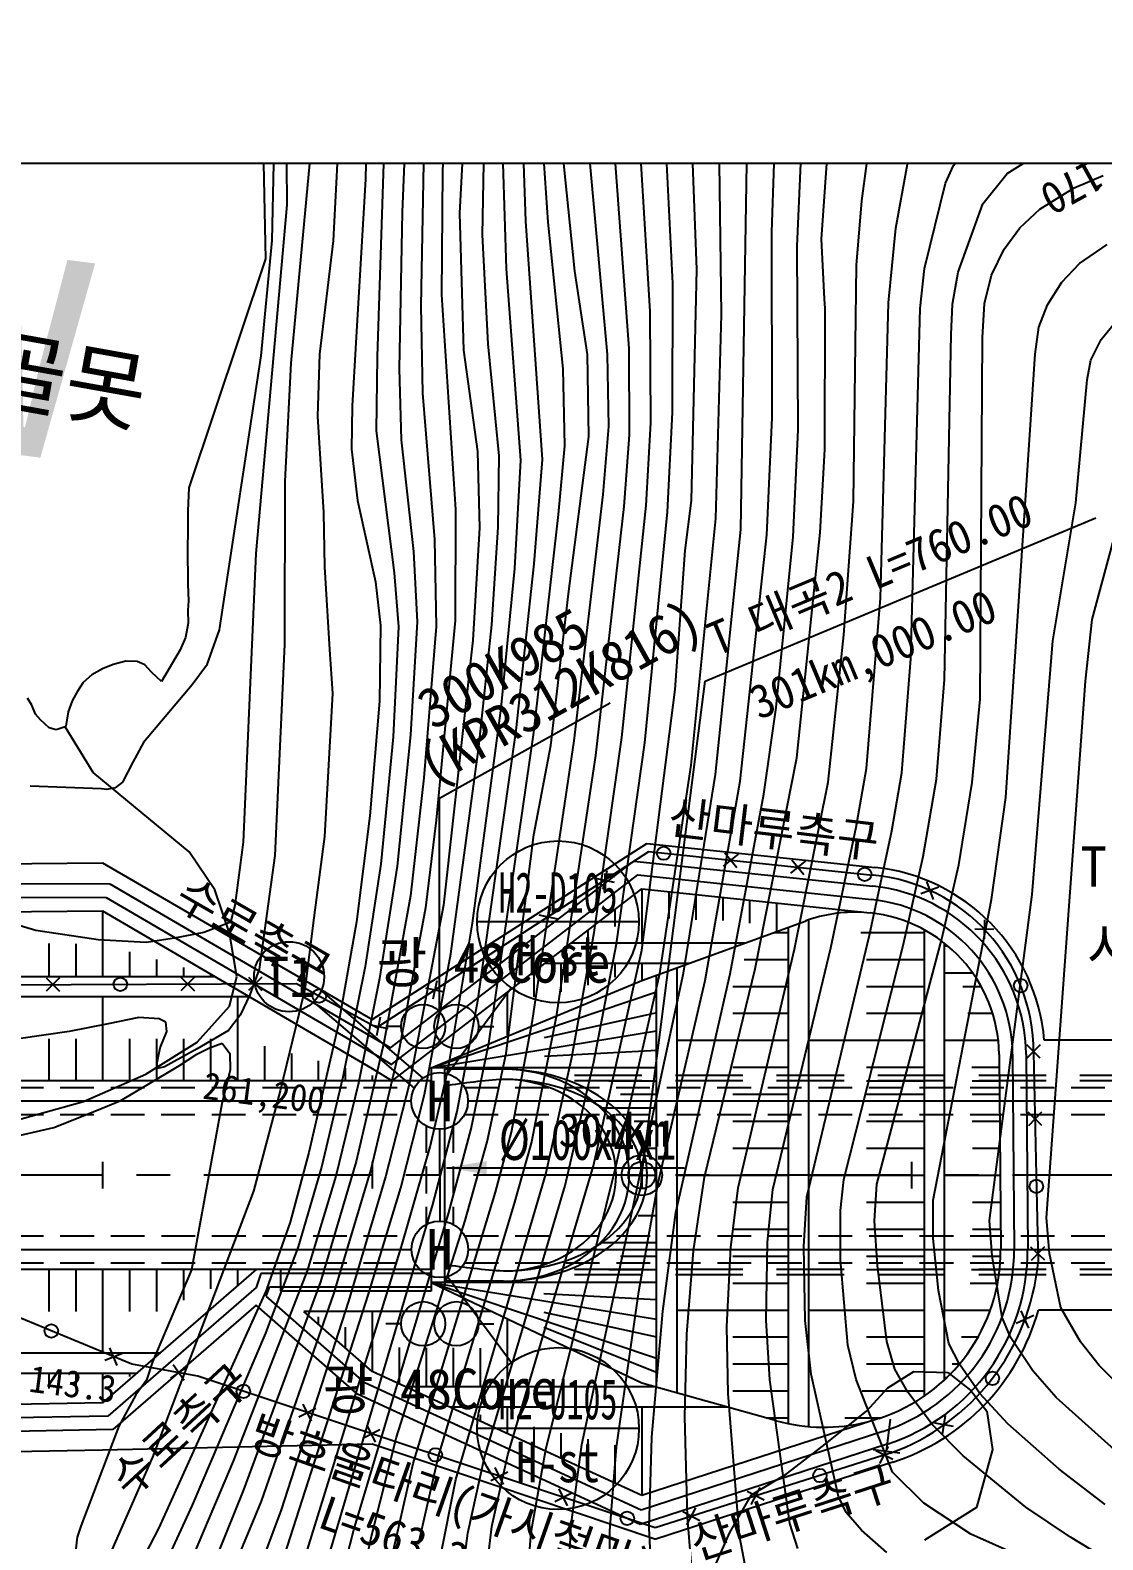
# Model space of a CAD drawing. Header units: millimetres. Extents: x 1510 to 2306, y 1103 to 1807.
# Drawn here: x 1952.5 to 2032.1, y 1449.9 to 1561.8 of the extents above; entities that cross this region are included whole.
import ezdxf
from ezdxf.enums import TextEntityAlignment as Align
from ezdxf.xclip import XClip

# ---------------------------------------------------------------- set-up
doc = ezdxf.new("R2010")
doc.units = ezdxf.units.MM
doc.header["$LTSCALE"] = 10
doc.header["$MEASUREMENT"] = 0
doc.header["$XCLIPFRAME"] = 2
for name, pattern in [('CENTER', [2, 1.25, -0.25, 0.25, -0.25]), ('DASHED', [0.75, 0.5, -0.25]), ('HIDDEN', [0.375, 0.25, -0.125])]:
    doc.linetypes.add(name, pattern=pattern)
for name, color, linetype in [('TN-MANH', 4, 'Continuous'), ('TN-TEXT', 3, 'Continuous'), ('TT-WIRE-EQPM', 6, 'Continuous'), ('TZ-BASE', 253, 'Continuous'), ('TZ-CABL', 4, 'Continuous'), ('TZ-SYMB', 1, 'Continuous')]:
    doc.layers.add(name, color=color, linetype=linetype)
doc.layers.add('TX-PAPR', color=2, linetype='Continuous', plot=False)
doc.styles.add('HANA', font='GulimChe.ttf')
doc.styles.get("Standard").update_dxf_attribs({"font": 'GulimChe.ttf'})
doc.linetypes.add('ZIGZAG', pattern='A,0.0001,-0.2,[131,ltypeshp.shx,S=0.2,R=0,X=-0.2,Y=0],-0.4,[131,ltypeshp.shx,S=0.2,R=180,X=0.2,Y=0],-0.2', length=0.8001)
doc.dimstyles.get("Standard").update_dxf_attribs({"dimtxt": 0.18, "dimasz": 0.18, "dimexe": 0.18, "dimexo": 0.0625, "dimgap": 0.09, "dimtad": 0, "dimtih": 1, "dimtoh": 1, "dimdec": 4, "dimzin": 0, "dimdsep": 46, "dimtxsty": 'Standard', "dimcen": 0.09, "dimadec": 0, "dimazin": 0, "dimtfac": 1, "dimtdec": 4, "dimtofl": 0, "dimtmove": 0, "dimatfit": 3, "dimfxl": 0, "dimtolj": 1, "dimtzin": 0, "dimarcsym": 0})

# ---------------------------------------------------------------- blocks, each defined once
blk = doc.blocks.new('JD-DHDH6EF4KJ')
at = {"layer": 'TZ-BASE'}
for p, q in [((380.09, 103.01, 145), (379.49, 73.85, 145)), ((383.38, 100.39, 147), (382.23, 71.4, 147)), ((386.28, 95.43, 149), (385.21, 74.43, 149)), ((381.47, 93.65, 146), (380.36, 60.71, 146)), ((387.67, 93.87, 150), (386.48, 71.32, 150)), ((371.74, 84.04, 140.23), (372.07, 67.94, 140.23)), ((388.19, 69.72, 151), (388.42, 83.5, 151)), ((376.04, 82.4, 143), (373.95, 60.2, 143)), ((377.76, 81.83, 144), (377.09, 69.28, 144)), ((372.83, 80.71, 141), (372.54, 69.31, 141)), ((391.4, 70.74, 153), (391.03, 81.02, 153)), ((393.04, 70.65, 154), (392.39, 80.68, 154)), ((404.07, 67.16, 160), (403.56, 80.6, 160)), ((402.29, 66.1, 159), (401.64, 79.66, 159)), ((373.6, 79.38, 142), (373.67, 71.94, 142)), ((395.04, 67.03, 155), (393.81, 78.9, 155)), ((397.46, 60.85, 156), (395.83, 78.57, 156)), ((399.06, 61.28, 157), (397.74, 79.1, 157)), ((400.61, 64.04, 158), (399.7, 79.19, 158)), ((405.91, 63.82, 161), (405.72, 79.29, 161)), ((407.35, 47.86, 162), (407.84, 78.77, 162)), ((409.64, 69.92, 163), (409.95, 78.78, 163)), ((389.97, 67.19, 152), (389.68, 76.17, 152)), ((416.32, 72.24, 166), (416.87, 76.19, 166)), ((419.7, 74.95, 167), (420.12, 76.32, 167)), ((423.13, 74.86, 168), (424.63, 76.8, 168)), ((383.83, 75.8, 148), (383.6, 64.45, 148)), ((411.52, 68.89, 164), (411.83, 75.89, 164)), ((413.33, 69.41, 165), (413.77, 75.6, 165)), ((427.11, 74.26, 169), (428.76, 75.29, 169)), ((385.21, 74.43, 149), (385.14, 65.26, 149)), ((418.85, 70.21, 167), (419.7, 74.95, 167)), ((422.52, 73.54, 168), (423.13, 74.86, 168)), ((425.31, 72.02, 169), (427.11, 74.26, 169)), ((432.08, 73.21, 170), (434.22, 74.13, 170)), ((379.49, 73.85, 145), (378.84, 62.55, 145)), ((420.98, 67.22, 168), (422.52, 73.54, 168)), ((429.52, 71.62, 170), (432.08, 73.21, 170)), ((373.67, 71.94, 142), (371.37, 46.1, 142)), ((415.93, 67.46, 166), (416.32, 72.24, 166)), ((423.48, 66.96, 169), (425.31, 72.02, 169)), ((382.23, 71.4, 147), (381.99, 59.79, 147)), ((386.48, 71.32, 150), (386.76, 61.16, 150)), ((392.62, 53.05, 153), (391.4, 70.74, 153)), ((394.17, 59.79, 154), (393.04, 70.65, 154)), ((428.05, 70.25, 170), (429.52, 71.62, 170)), ((388.59, 61.63, 151), (388.19, 69.72, 151)), ((409.67, 56.16, 163), (409.64, 69.92, 163)), ((413.54, 64.98, 165), (413.33, 69.41, 165)), ((418.3, 64.68, 167), (418.85, 70.21, 167)), ((426.87, 68.66, 170), (428.05, 70.25, 170)), ((372.54, 69.31, 141), (371.74, 60.74, 141)), ((377.09, 69.28, 144), (376.09, 60.87, 144)), ((411.6, 55.26, 164), (411.52, 68.89, 164)), ((425.93, 66.72, 170), (426.87, 68.66, 170)), ((432.48, 67.6, 171), (434.53, 69, 171)), ((372.07, 67.94, 140.23), (366.4, 50.96, 140.23)), ((391.02, 53.01, 152), (389.97, 67.19, 152)), ((403.69, 50.02, 160), (404.07, 67.16, 160)), ((415.7, 49.94, 166), (415.93, 67.46, 166)), ((420.66, 64.26, 168), (420.98, 67.22, 168)), ((431.17, 66.22, 171), (432.48, 67.6, 171)), ((395.98, 60.84, 155), (395.04, 67.03, 155)), ((402.27, 56.55, 159), (402.29, 66.1, 159)), ((423.05, 64.59, 169), (423.48, 66.96, 169)), ((425.41, 64.62, 170), (425.93, 66.72, 170)), ((430.09, 64.54, 171), (431.17, 66.22, 171)), ((385.14, 65.26, 149), (386.18, 49.36, 149)), ((413.6, 64.26, 165), (413.54, 64.98, 165)), ((383.6, 64.45, 148), (383.72, 57.98, 148)), ((400.68, 55.78, 158), (400.61, 64.04, 158)), ((405.48, 48.68, 161), (405.91, 63.82, 161)), ((413.58, 53.81, 165), (413.6, 64.26, 165)), ((417.7, 42.79, 167), (418.3, 64.68, 167)), ((419.96, 38.29, 168), (420.66, 64.26, 168)), ((422.96, 62.34, 169), (423.05, 64.59, 169)), ((425.27, 62.12, 170), (425.41, 64.62, 170)), ((429.46, 62.88, 171), (430.09, 64.54, 171)), ((429.18, 60.86, 171), (429.46, 62.88, 171)), ((434.07, 61.95, 172), (435.54, 63.73, 172)), ((378.84, 62.55, 145), (378.51, 57.04, 145)), ((389.42, 53.33, 151), (388.59, 61.63, 151)), ((422.45, 36.75, 169), (422.96, 62.34, 169)), ((425.1, 35.3, 170), (425.27, 62.12, 170)), ((433.32, 60.43, 172), (434.07, 61.95, 172)), ((371.74, 60.74, 141), (368.64, 40.44, 141)), ((376.09, 60.87, 144), (375.93, 56.28, 144)), ((380.36, 60.71, 146), (380.29, 55.19, 146)), ((386.76, 61.16, 150), (387.82, 53.65, 150)), ((396.06, 54.76, 155), (395.98, 60.84, 155)), ((397.54, 55.51, 156), (397.46, 60.85, 156)), ((399.09, 54.88, 157), (399.06, 61.28, 157)), ((427, 28, 171), (429.18, 60.86, 171)), ((373.95, 60.2, 143), (373.51, 51.46, 143)), ((381.99, 59.79, 147), (382.14, 54.53, 147)), ((394.3, 54.08, 154), (394.17, 59.79, 154)), ((433.05, 58.97, 172), (433.32, 60.43, 172)), ((432.21, 49.84, 172), (433.05, 58.97, 172)), ((383.72, 57.98, 148), (384.62, 47.14, 148)), ((375.93, 56.28, 144), (376.38, 49.13, 144)), ((378.51, 57.04, 145), (378.47, 53.84, 145)), ((401.91, 49.18, 159), (402.27, 56.55, 159)), ((409.27, 47.47, 163), (409.67, 56.16, 163)), ((380.29, 55.19, 146), (381.62, 44.65, 146)), ((397.14, 50.47, 156), (397.54, 55.51, 156)), ((398.68, 49.57, 157), (399.09, 54.88, 157)), ((400.33, 49.66, 158), (400.68, 55.78, 158)), ((411.22, 47.34, 164), (411.6, 55.26, 164)), ((378.47, 53.84, 145), (378.9, 50.01, 145)), ((382.14, 54.53, 147), (383.05, 46.23, 147)), ((393.82, 48.98, 154), (394.3, 54.08, 154)), ((394.56, 43.1, 155), (396.06, 54.76, 155)), ((413.22, 47.64, 165), (413.58, 53.81, 165)), ((387.82, 53.65, 150), (387.96, 47.99, 150)), ((389.33, 48.04, 151), (389.42, 53.33, 151)), ((390.58, 44.97, 152), (391.02, 53.01, 152)), ((392.02, 45.32, 153), (392.62, 53.05, 153)), ((366.4, 50.96, 140.23), (366.33, 49.26, 140.23)), ((373.51, 51.46, 143), (373.49, 39.34, 143)), ((394.99, 32.2, 156), (397.14, 50.47, 156)), ((366.33, 49.26, 140.23), (366.31, 47.73, 140.23)), ((378.9, 50.01, 145), (380.24, 44, 145)), ((386.18, 49.36, 149), (386.15, 41.12, 149)), ((396.59, 31.11, 157), (398.68, 49.57, 157)), ((398.52, 32.46, 158), (400.33, 49.66, 158)), ((403.22, 46.32, 160), (403.69, 50.02, 160)), ((414.98, 40.06, 166), (415.7, 49.94, 166)), ((430.5, 39.61, 172), (432.21, 49.84, 172)), ((433.4, 41.21, 173), (435.71, 49.72, 173)), ((376.38, 49.13, 144), (376.46, 45.1, 144)), ((391.98, 32.83, 154), (393.82, 48.98, 154)), ((400.22, 32.05, 159), (401.91, 49.18, 159)), ((403.66, 30.39, 161), (405.48, 48.68, 161)), ((404.71, 36.62), (433.69, 48.73)), ((366.31, 47.73, 140.23), (366.3, 46.52, 140.23)), ((384.62, 47.14, 148), (384.74, 40.67, 148)), ((387.96, 47.99, 150), (387.47, 39.67, 150)), ((388.87, 40.8, 151), (389.33, 48.04, 151)), ((405.47, 29.7, 162), (407.35, 47.86, 162)), ((407.3, 29.2, 163), (409.27, 47.47, 163)), ((409.97, 34.68, 164), (411.22, 47.34, 164)), ((411.51, 30.94, 165), (413.22, 47.64, 165)), ((366.3, 46.52, 140.23), (366.33, 43.83, 140.23)), ((371.37, 46.1, 142), (370.42, 24.7, 142)), ((383.05, 46.23, 147), (383.34, 41.02, 147)), ((402.47, 36.01, 160), (403.22, 46.32, 160)), ((376.46, 45.1, 144), (376.84, 38.98, 144)), ((389.56, 34.63, 152), (390.58, 44.97, 152)), ((390.68, 32.98, 153), (392.02, 45.32, 153)), ((366.33, 43.83, 140.23), (366.38, 42.59, 140.23)), ((380.24, 44, 145), (380.61, 40.75, 145)), ((381.62, 44.65, 146), (381.96, 40.66, 146)), ((366.38, 42.59, 140.23), (366.32, 41.89, 140.23)), ((393.25, 31.85, 155), (394.56, 43.1, 155)), ((416.68, 30.16, 167), (417.7, 42.79, 167)), ((366.32, 41.89, 140.23), (366.34, 40.92, 140.23)), ((366.34, 40.92, 140.23), (366.14, 39.87, 140.23)), ((368.64, 40.44, 141), (367.71, 37.8, 141)), ((380.61, 40.75, 145), (380.53, 35.14, 145)), ((381.96, 40.66, 146), (381.56, 32.51, 146)), ((383.34, 41.02, 147), (382.85, 32.65, 147)), ((384.74, 40.67, 148), (383.82, 29.46, 148)), ((386.15, 41.12, 149), (384.74, 26.31, 149)), ((387.9, 31.75, 151), (388.87, 40.8, 151)), ((432.91, 36.62, 173), (433.4, 41.21, 173)), ((366.14, 39.87, 140.23), (365.75, 38.96, 140.23)), ((373.49, 39.34, 143), (372.77, 23.71, 143)), ((387.47, 39.67, 150), (385.29, 20.01, 150)), ((413.83, 29.13, 166), (414.98, 40.06, 166)), ((428.97, 20.82, 172), (430.5, 39.61, 172)), ((361.72, 38.11, 140.23), (360.77, 37.87, 140.23)), ((362.55, 38.09, 140.23), (361.72, 38.11, 140.23)), ((363.13, 37.83, 140.23), (362.55, 38.09, 140.23)), ((365.75, 38.96, 140.23), (364.36, 36.61, 140.23)), ((376.84, 38.98, 144), (377.04, 35.72, 144)), ((419.28, 29.84, 168), (419.96, 38.29, 168)), ((359.19, 37.09, 140.23), (358.56, 36.54, 140.23)), ((359.98, 37.55, 140.23), (359.19, 37.09, 140.23)), ((360.77, 37.87, 140.23), (359.98, 37.55, 140.23)), ((363.63, 37.3, 140.23), (363.13, 37.83, 140.23)), ((364.36, 36.61, 140.23), (363.63, 37.3, 140.23)), ((367.71, 37.8, 141), (366.63, 36.36, 141)), ((358.11, 35.84, 140.23), (357.73, 35.18, 140.23)), ((358.56, 36.54, 140.23), (358.11, 35.84, 140.23)), ((366.63, 36.36, 141), (363.03, 32.09, 141)), ((400, 0), (404.71, 36.62)), ((401.23, 26.34, 160), (402.47, 36.01, 160)), ((421.86, 29.36, 169), (422.45, 36.75, 169)), ((430.03, -3.16, 173), (432.91, 36.62, 173)), ((354.75, 34.84, 140.23), (354.42, 35.36, 140.23)), ((355.03, 34.18, 140.23), (354.75, 34.84, 140.23)), ((357.73, 35.18, 140.23), (357.43, 34.35, 140.23)), ((377.04, 35.72, 144), (376.45, 25.12, 144)), ((380.53, 35.14, 145), (379.83, 26.64, 145)), ((424.5, 29.12, 170), (425.1, 35.3, 170)), ((355.38, 33.77, 140.23), (355.03, 34.18, 140.23)), ((356.03, 33.17, 140.23), (355.38, 33.77, 140.23)), ((357.43, 34.35, 140.23), (357.26, 33.3, 140.23)), ((387.45, 18.68, 152), (389.56, 34.63, 152)), ((409.04, 28.24, 164), (409.97, 34.68, 164)), ((356.56, 33.02, 140.23), (356.03, 33.17, 140.23)), ((357.23, 33.23, 140.23), (356.56, 33.02, 140.23)), ((357.26, 33.3, 140.23), (357.23, 33.23, 140.23)), ((359.29, 29.86, 140.3), (357.23, 33.23, 140.3)), ((381.56, 32.51, 146), (380.63, 23.06, 146)), ((382.85, 32.65, 147), (381.86, 22.9, 147)), ((387.83, 12.92, 153), (390.68, 32.98, 153)), ((388.64, 9.76, 154), (391.98, 32.83, 154)), ((363.03, 32.09, 141), (362.25, 30.61, 141)), ((385.84, 16.41, 151), (387.9, 31.75, 151)), ((391.9, 11.46, 156), (394.99, 32.2, 156)), ((392, 25.23, 155), (393.25, 31.85, 155)), ((396.46, 17.99, 158), (398.52, 32.46, 158)), ((398.13, 17.15, 159), (400.22, 32.05, 159)), ((362.25, 30.61, 141), (361.46, 29.13, 141)), ((393.67, 11.76, 157), (396.59, 31.11, 157)), ((401.34, 14.95, 161), (403.66, 30.39, 161)), ((408.4, 15.29, 165), (411.51, 30.94, 165)), ((366.42, 23.98, 140.3), (359.29, 29.86, 140.3)), ((361.46, 29.13, 141), (360.92, 28.71, 141)), ((383.82, 29.46, 148), (382.83, 20.7, 148)), ((403.08, 14.97, 162), (405.47, 29.7, 162)), ((404.7, 14.43, 163), (407.3, 29.2, 163)), ((411.32, 16.76, 166), (413.83, 29.13, 166)), ((415.89, 25.81, 167), (416.68, 30.16, 167)), ((418.54, 25.54, 168), (419.28, 29.84, 168)), ((420.87, 23.62, 169), (421.86, 29.36, 169)), ((423.53, 23.02, 170), (424.5, 29.12, 170)), ((359.92, 28.64, 141), (354.62, 28.83, 141)), ((360.31, 28.59, 141), (359.92, 28.64, 141)), ((360.92, 28.71, 141), (360.31, 28.59, 141)), ((406.55, 14.92, 164), (409.04, 28.24, 164)), ((425.94, 20.45, 171), (427, 28, 171)), ((379.83, 26.64, 145), (378.84, 18.78, 145)), ((384.74, 26.31, 149), (383.96, 19.82, 149)), ((399.99, 16.67, 160), (401.23, 26.34, 160)), ((414.01, 16.86, 167), (415.89, 25.81, 167)), ((370.42, 24.7, 142), (369.81, 19.99, 142)), ((376.45, 25.12, 144), (375.67, 19.07, 144)), ((389.93, 9.01, 155), (392, 25.23, 155)), ((416.9, 17.79, 168), (418.54, 25.54, 168)), ((368.33, 21.16, 140.3), (366.42, 23.98, 140.3)), ((372.77, 23.71, 143), (371.6, 15.28, 143)), ((380, 11.55), (400.36, 24.6)), ((380, 11.55), (400.36, 24.6)), ((400.36, 24.6), (417.3, 22.82)), ((400.36, 24.6), (417.3, 22.82)), ((407.14, 23.8), (406.04, 22.91)), ((406.15, 23.9), (407.04, 22.8)), ((419.4, 17.02, 169), (420.87, 23.62, 169)), ((340, 22.95), (360, 23.16)), ((340, 22.95), (360, 23.16)), ((360, 23.16), (380, 11.55)), ((360, 23.16), (380, 11.55)), ((380.63, 23.06, 146), (379.47, 15.48, 146)), ((381.86, 22.9, 147), (380.54, 14.57, 147)), ((381.36, 9.43), (399.41, 23.29)), ((397.4, 22.56), (397.1, 21.18)), ((399.41, 23.29), (417.15, 21.43)), ((412.12, 23.28), (411.02, 22.38)), ((411.12, 23.38), (412.01, 22.28)), ((422.26, 17.53, 170), (423.53, 23.02, 170)), ((345.64, 21.65), (360.53, 21.6)), ((360.53, 21.6), (381.03, 9.63)), ((381.42, 8.21), (399.71, 22.26)), ((396.56, 22.02), (397.94, 21.72)), ((399.71, 22.26), (417.05, 20.44)), ((422.03, 21.36), (420.7, 20.86)), ((421.12, 21.77), (421.61, 20.45)), ((345.63, 20.65), (360.27, 20.59)), ((360.27, 20.59), (380.52, 8.78)), ((369.42, 17.95, 140.3), (368.33, 21.16, 140.3)), ((382.83, 20.7, 148), (380.86, 9.81, 148)), ((381.48, 7), (400, 21.22)), ((400, 21.22), (400, 17.2)), ((400, 21.22), (416.94, 19.44)), ((402, 21.01), (402, 19.03)), ((404, 20.8), (404, 18.94)), ((406, 20.59), (406, 18.89)), ((408, 20.38), (408, 18.69)), ((410, 20.17), (410, 18.07)), ((421.62, -1.85, 171), (425.94, 20.45, 171)), ((425.8, -3.36, 172), (428.97, 20.82, 172)), ((355.05, 18.13, 142), (350.44, 19.49, 142)), ((351.84, 19.51), (360, 19.59)), ((360, 19.59), (360, 14.71)), ((360, 19.59), (380, 7.92)), ((369.81, 19.99, 142), (369.48, 18.75, 142)), ((375.67, 19.07, 144), (374.99, 13.78, 144)), ((383.96, 19.82, 149), (381.95, 9.07, 149)), ((385.29, 20.01, 150), (382.76, 6.82, 150)), ((392.36, 19.31), (393.74, 19.01)), ((393.2, 19.85), (392.9, 18.47)), ((398, 19.68), (398, 18.44)), ((359.66, 17.45, 142), (355.05, 18.13, 142)), ((367.5, 17.98, 142), (365.32, 17.58, 142)), ((368.67, 18.43, 142), (367.5, 17.98, 142)), ((369.48, 18.75, 142), (368.67, 18.43, 142)), ((369.95, 14.72, 140.3), (369.42, 17.95, 140.3)), ((378.84, 18.78, 145), (377.46, 11.1, 145)), ((385.63, 7.85, 152), (387.45, 18.68, 152)), ((394.81, 8.73, 158), (396.46, 17.99, 158)), ((396, 18.15), (396, 17.67)), ((400, 14.43), (412.18, 18.86)), ((409.82, 18), (410.88, 18)), ((410.88, -18.42), (410.88, 18.39)), ((412.39, -18.64), (412.39, 18.93)), ((416.25, 18), (420.96, 18)), ((420.96, -16.38), (420.96, 18.18)), ((426.12, 18.21), (424.71, 18.24)), ((425.43, 18.93), (425.4, 17.52)), ((356, 17.17), (356, 14.71)), ((358, 17.16), (358, 14.71)), ((363.22, 17.25, 142), (359.66, 17.45, 142)), ((365.32, 17.58, 142), (363.22, 17.25, 142)), ((407.62, 17.2), (394.77, 17.2)), ((396.44, 8.4, 159), (398.13, 17.15, 159)), ((409.71, -1.07, 167), (414.01, 16.86, 167)), ((412.23, -1.61, 168), (416.9, 17.79, 168)), ((414.98, -0.31, 169), (419.4, 17.02, 169)), ((417.43, -0.66, 170), (422.26, 17.53, 170)), ((422.46, -15.17), (422.46, 17.19)), ((422.46, 17), (422.69, 17)), ((362, 16.57), (362, 14.71)), ((364, 15.98), (364, 14.71)), ((383.88, 5.99, 151), (385.84, 16.41, 151)), ((403.5, 15.7), (392.81, 15.7)), ((394, 15.7), (394, 13.58)), ((396, 15.7), (396, 14.09)), ((396.42, 0.7, 160), (399.99, 16.67, 160)), ((398, 15.7), (398, 14.68)), ((400, 15.7), (400, 14.43)), ((407.14, -0.94, 166), (411.32, 16.76, 166)), ((407.6, 16), (410.88, 16)), ((416.67, 16), (420.96, 16)), ((368.36, 14.71), (348.07, 14.71)), ((356.81, 14.63), (355.81, 13.63)), ((355.81, 14.63), (356.81, 13.63)), ((366.81, 14.67), (365.81, 13.67)), ((365.81, 14.67), (366.81, 13.67)), ((366, 15.4), (366, 14.71)), ((368, 14.92), (368, 14.71)), ((369.41, 12.52, 140.3), (369.95, 14.72, 140.3)), ((371.81, 14.69), (370.81, 13.69)), ((370.81, 14.69), (371.81, 13.69)), ((371.6, 15.28, 143), (370.91, 13.38, 143)), ((379.47, 15.48, 146), (377.82, 7.27, 146)), ((380.54, 14.57, 147), (378.97, 6.82, 147)), ((392, 15.08), (392, 13.23)), ((395.56, -19.98, 162), (403.08, 14.97, 162)), ((398.03, 0.43, 161), (401.34, 14.95, 161)), ((401.1, -15.71), (401.1, 14.83)), ((402.53, -2.78, 164), (406.55, 14.92, 164)), ((402.61, -16.13), (402.61, 15.38)), ((404.64, -0.16, 165), (408.4, 15.29, 165)), ((422.46, 15), (424.54, 15)), ((374.99, 13.78, 144), (374.55, 11.94, 144)), ((383.96, 13.88), (385.34, 13.58)), ((384.38, 7.95), (400, 14.43)), ((384.38, 7.95), (401.1, 13.58)), ((384.8, 14.42), (384.5, 13.04)), ((390, 13.54), (390, 10.28)), ((401.22, -0.56, 163), (404.7, 14.43, 163)), ((406.75, 14), (410.88, 14)), ((416.67, 14), (420.96, 14)), ((423.82, 14), (425.17, 14)), ((370.93, 13.21), (346.89, 13.21)), ((360, 13.21), (360, 7)), ((367.02, 9.86, 140.3), (369.41, 12.52, 140.3)), ((370, 13.21), (370, 7)), ((370.91, 13.38, 143), (370.19, 11.87, 143)), ((386.3, 4.71, 153), (387.83, 12.92, 153)), ((360.4, 11.21, 143), (357.51, 10.64, 143)), ((362.68, 11.69, 143), (360.4, 11.21, 143)), ((364.2, 11.58, 143), (362.68, 11.69, 143)), ((364.69, 11.34, 143), (364.2, 11.58, 143)), ((364.77, 10.65, 143), (364.69, 11.34, 143)), ((370.19, 11.87, 143), (369.33, 10.72, 143)), ((374.55, 11.94, 144), (373.17, 6.24, 144)), ((380.6, 11.71), (380.31, 10.33)), ((390.33, 3.18, 156), (391.9, 11.46, 156)), ((391.81, 2.37, 157), (393.67, 11.76, 157)), ((392.78, 10.21), (401.15, 12.05)), ((406.75, 12), (410.88, 12)), ((416.67, 12), (420.96, 12)), ((424.19, 12), (426.03, 12)), ((357.51, 10.64, 143), (353.76, 10.1, 143)), ((356, 10.11), (356, 7)), ((358, 10.11), (358, 7)), ((362, 10.11), (362, 7)), ((364, 10.11), (364, 7)), ((364.27, 9.43, 143), (364.77, 10.65, 143)), ((366, 10.11), (366, 7)), ((369.33, 10.72, 143), (367.01, 9.36, 143)), ((368, 10.11), (368, 7)), ((377.46, 11.1, 145), (375.29, 1.67, 145)), ((379.76, 11.17), (381.15, 10.87)), ((384.38, 7.95), (401.1, 10.69)), ((363.21, 7.5, 140.3), (367.02, 9.86, 140.3)), ((364.05, 8.35, 143), (364.27, 9.43, 143)), ((367.01, 9.36, 143), (364.6, 8.02, 143)), ((365.71, 8.12, 143.95), (366.98, 8.97, 143.95)), ((366.98, 8.97, 143.95), (367.93, 9.45, 143.95)), ((367.93, 9.45, 143.95), (368.87, 9.78, 143.95)), ((368.87, 9.78, 143.95), (369.43, 9.01, 143.95)), ((369.43, 9.01, 143.95), (369.45, 7.8, 143.95)), ((372, 9.56), (372, 7)), ((374, 9.02), (374, 7)), ((380.86, 9.81, 148), (378.81, 1.02, 148)), ((381.95, 9.07, 149), (379.89, 0.42, 149)), ((381.03, 9.63), (381.36, 9.43)), ((387.35, 3.44, 154), (388.64, 9.76, 154)), ((388.52, 2.47, 155), (389.93, 9.01, 155)), ((392.78, 8.82), (401.15, 9.27)), ((402.61, 10), (410.88, 10)), ((412.39, 10), (420.96, 10)), ((422.46, 10), (426.45, 10)), ((427.51, 8.96), (427.63, -5.49)), ((428.51, 8.97), (428.63, -5.48)), ((429.56, 8.67), (428.56, 9.67)), ((429.56, 9.67), (428.56, 8.67)), ((700, 10), (429.86, 10)), ((700, 10), (429.86, 10)), ((363.3, 6.7, 143.95), (365.71, 8.12, 143.95)), ((364.08, 7.92, 143), (364.05, 8.35, 143)), ((364.6, 8.02, 143), (364.08, 7.92, 143)), ((376, 8.48), (376, 7)), ((378, 7.94), (378, 7)), ((380, 7.92), (381.48, 7)), ((380.52, 8.78), (381.42, 8.21)), ((384.29, 2.11, 152), (385.63, 7.85, 152)), ((401.1, 7.95), (384.38, 7.95)), ((384.38, 7.95), (384.38, 7)), ((385.35, 7.85), (385.35, -7.85)), ((389.75, 7.85), (385.35, 7.85)), ((392.87, 0.07, 158), (394.81, 8.73, 158)), ((394.31, -0.76, 159), (396.44, 8.4, 159)), ((406.75, 8), (410.88, 8)), ((416.67, 8), (420.96, 8)), ((424.48, 8), (426.52, 8)), ((426.51, 8.95), (426.63, -5.5)), ((384.38, 7), (280, 7)), ((358.58, 5.45, 140.3), (363.21, 7.5, 140.3)), ((369.45, 7.8, 143.95), (368.84, 5.28, 143.95)), ((377.82, 7.27, 146), (376.24, 0.6, 146)), ((378.97, 6.82, 147), (377.29, -0.07, 147)), ((380, 7.4), (380, 7)), ((382.76, 6.82, 150), (380.99, -0.13, 150)), ((397.54, 7), (401.1, 7)), ((416.67, 7), (420.96, 7)), ((424.5, 7), (426.53, 7)), ((361.34, 5.53, 143.95), (363.3, 6.7, 143.95)), ((373.17, 6.24, 144), (371.19, -1.19, 144)), ((382.11, -0.94, 151), (383.88, 5.99, 151)), ((398.43, 6), (401.1, 6)), ((406.75, 6), (410.88, 6)), ((416.67, 6), (420.96, 6)), ((424.5, 6), (426.54, 6)), ((353.77, 4.13, 140.3), (358.58, 5.45, 140.3)), ((356.39, 3.54, 143.95), (359.55, 4.8, 143.95)), ((359.55, 4.8, 143.95), (361.34, 5.53, 143.95)), ((368.84, 5.28, 143.95), (366.58, -7.01, 143.95)), ((384.49, -2.17, 153), (386.3, 4.71, 153)), ((396.93, 5), (401.1, 5)), ((429.68, 3.68), (428.66, 4.66)), ((429.66, 4.68), (428.68, 3.66)), ((352.94, 2.75, 143.95), (356.39, 3.54, 143.95)), ((385.68, -2.76, 154), (387.35, 3.44, 154)), ((399.44, 4), (401.1, 4)), ((406.75, 4), (410.88, 4)), ((416.67, 4), (420.96, 4)), ((424.51, 4), (426.55, 4)), ((386.9, -3.37, 155), (388.52, 2.47, 155)), ((389.14, -1.25, 156), (390.33, 3.18, 156)), ((390.54, -2.18, 157), (391.81, 2.37, 157)), ((375.29, 1.67, 145), (373.92, -3.49, 145)), ((382.17, -5.28, 152), (384.29, 2.11, 152)), ((399.93, 2), (401.1, 2)), ((406.75, 2), (410.88, 2)), ((416.67, 2), (420.96, 2)), ((424.52, 2), (426.57, 2)), ((360, 1), (360, -1)), ((376.24, 0.6, 146), (374.51, -5.32, 146)), ((378.81, 1.02, 148), (376.16, -7.91, 148)), ((379.89, 0.42, 149), (377.13, -8.79, 149)), ((380, 1), (380, -1)), ((386.21, -22.57, 158), (392.87, 0.07, 158)), ((390.07, -20.73, 160), (396.42, 0.7, 160)), ((392.87, -20.35, 161), (398.03, 0.43, 161)), ((399.07, 0), (401.1, 0)), ((400, 1), (400, -1)), ((402.61, 0), (410.88, 0)), ((420, 1), (420, -1)), ((377.29, -0.07, 147), (375.17, -7.1, 147)), ((380.99, -0.13, 150), (378.23, -9.35, 150)), ((379.69, -8.91, 151), (382.11, -0.94, 151)), ((388.32, -20.94, 159), (394.31, -0.76, 159)), ((399.77, -8.63, 163), (401.22, -0.56, 163)), ((403.83, -5.61, 165), (404.64, -0.16, 165)), ((406.6, -5.36, 166), (407.14, -0.94, 166)), ((409.33, -4.98, 167), (409.71, -1.07, 167)), ((412.39, 0), (420.96, 0)), ((414.75, -2.61, 169), (414.98, -0.31, 169)), ((417.27, -3.38, 170), (417.43, -0.66, 170)), ((422.46, 0), (426.58, 0)), ((371.19, -1.19, 144), (363.7, -20.9, 144)), ((372.16, -43.83, 153), (384.49, -2.17, 153)), ((383.04, -21.39, 156), (389.14, -1.25, 156)), ((384.91, -20.83, 157), (390.54, -2.18, 157)), ((406.75, -2), (410.88, -2)), ((412.02, -5.3, 168), (412.23, -1.61, 168)), ((416.67, -2), (420.96, -2)), ((421.62, -4.7, 171), (421.62, -1.85, 171)), ((424.52, -2), (426.6, -2)), ((378.63, -26.29, 154), (385.68, -2.76, 154)), ((399.73, -3), (401.1, -3)), ((401.55, -10.08, 164), (402.53, -2.78, 164)), ((414.75, -6.28, 169), (414.75, -2.61, 169)), ((430.25, -5.82, 173), (430.03, -3.16, 173)), ((373.92, -3.49, 145), (373.03, -6.01, 145)), ((381.8, -19.43, 155), (386.9, -3.37, 155)), ((406.75, -4), (410.88, -4)), ((416.67, -4), (420.96, -4)), ((417.48, -6.69, 170), (417.27, -3.38, 170)), ((424.53, -4), (426.61, -4)), ((425.99, -5.98, 172), (425.8, -3.36, 172)), ((369.69, -45.53, 152), (382.17, -5.28, 152)), ((374.51, -5.32, 146), (372.68, -10.13, 146)), ((396.93, -5), (401.1, -5)), ((406.3, -11.22, 166), (406.6, -5.36, 166)), ((409.22, -10.76, 167), (409.33, -4.98, 167)), ((412.13, -10.77, 168), (412.02, -5.3, 168)), ((422.02, -8.54, 171), (421.62, -4.7, 171)), ((429.89, -6.31), (428.87, -5.34)), ((429.87, -5.31), (428.89, -6.34)), ((373.03, -6.01, 145), (372.14, -8.54, 145)), ((398.43, -6), (401.1, -6)), ((403.33, -11.79, 165), (403.83, -5.61, 165)), ((406.75, -6), (410.88, -6)), ((415.28, -12.61, 169), (414.75, -6.28, 169)), ((416.67, -6), (420.96, -6)), ((418.17, -12.34, 170), (417.48, -6.69, 170)), ((424.54, -6), (426.62, -6)), ((426.73, -10.56, 172), (425.99, -5.98, 172)), ((431.08, -9.84, 173), (430.25, -5.82, 173)), ((384.38, -7), (280, -7)), ((356, -7), (356, -10.1)), ((358, -7), (358, -10.1)), ((360, -7), (360, -13.21)), ((371.4, -7), (360, -16.88)), ((362, -7), (362, -10.1)), ((366.58, -7.01, 143.95), (363.71, -13.84, 143.95)), ((364, -7), (364, -10.1)), ((366, -7), (366, -9.27)), ((368, -7), (368, -8.43)), ((370, -7), (370, -8.21)), ((371.74, -7.3), (371.39, -8.33)), ((384.38, -7.3), (371.74, -7.3)), ((375.17, -7.1, 147), (372.32, -14.41, 147)), ((373.22, -8.6), (373.22, -7)), ((384.38, -7), (384.38, -8.6)), ((397.54, -7), (401.1, -7)), ((416.67, -7), (420.96, -7)), ((424.45, -7), (426.55, -7)), ((371.39, -8.33), (360.38, -17.87)), ((372.14, -8.54, 145), (364.14, -26.19, 145)), ((377.13, -8.79, 149), (371.77, -24.18, 149)), ((376.16, -7.91, 148), (371.89, -19.45, 148)), ((372.14, -8.98), (372.38, -8.3)), ((384.38, -8.3), (372.38, -8.3)), ((372.96, -29.87, 151), (379.69, -8.91, 151)), ((384.38, -8.6), (373.22, -8.6)), ((401.1, -7.95), (384.38, -7.95)), ((384.38, -7.95), (400, -15.4)), ((384.38, -7.95), (401.1, -10.69)), ((384.38, -7.95), (401.1, -13.58)), ((389.75, -7.85), (385.35, -7.85)), ((392.74, -8.77), (401.1, -9.22)), ((398.13, -20.18, 163), (399.77, -8.63, 163)), ((406.75, -8), (410.88, -8)), ((416.67, -8), (420.96, -8)), ((422.78, -12.47, 171), (422.02, -8.54, 171)), ((424.35, -8), (426.4, -8)), ((371.39, -9.65), (360.76, -18.87)), ((378.9, -16.25), (371.39, -9.65)), ((379.45, -15.4), (372.14, -8.98)), ((378.23, -9.35, 150), (373.24, -24.82, 150)), ((402.61, -10), (410.88, -10)), ((412.39, -10), (420.96, -10)), ((422.46, -10), (425.86, -10)), ((428.72, -11.34), (428.13, -10.06)), ((700, -10), (429.43, -10)), ((700, -10), (429.43, -10)), ((432.55, -12.37, 173), (431.08, -9.84, 173)), ((372.68, -10.13, 146), (372.09, -11.71, 146)), ((388.89, -10.1), (374.93, -10.1)), ((380, -14.55), (374.93, -10.1)), ((376, -10.51), (376, -11.04)), ((380, -10.1), (380, -14.55)), ((390, -10.63), (390, -15.7)), ((392.74, -10.16), (401.1, -12)), ((400.75, -19.42, 164), (401.55, -10.08, 164)), ((409.49, -15.18, 167), (409.22, -10.76, 167)), ((412.57, -14.75, 168), (412.13, -10.77, 168)), ((427.38, -12.05, 172), (426.73, -10.56, 172)), ((429.07, -10.41), (427.78, -11)), ((372.09, -11.71, 146), (366.64, -24.47, 146)), ((378, -11.27), (378, -12.79)), ((392.74, -11.28), (401.1, -14.61)), ((403.2, -17.91, 165), (403.33, -11.79, 165)), ((406.41, -16.18, 166), (406.3, -11.22, 166)), ((406.75, -12), (410.88, -12)), ((416.67, -12), (420.96, -12)), ((423.71, -12), (424.95, -12)), ((429, -14.51, 172), (427.38, -12.05, 172)), ((364.23, -13.21), (346.13, -13.21)), ((360.16, -13.73), (361.46, -13.19)), ((361.08, -14.11), (360.54, -12.8)), ((382, -12.79), (382, -15.47)), ((384, -12.8), (384, -15.7)), ((386, -12.81), (386, -15.7)), ((388, -12.82), (388, -15.7)), ((415.9, -15.15, 169), (415.28, -12.61, 169)), ((418.77, -14.38, 170), (418.17, -12.34, 170)), ((423.56, -14.02, 171), (422.78, -12.47, 171)), ((433.93, -14.11, 173), (432.55, -12.37, 173)), ((363.71, -13.84, 143.95), (363.26, -15.2, 143.95)), ((365.06, -15.05), (366.23, -14.25)), ((366.05, -15.23), (365.24, -14.07)), ((372.32, -14.41, 147), (369.67, -21.21, 147)), ((400, -23.76), (380, -14.55)), ((406.75, -14), (410.88, -14)), ((416.67, -14), (420.96, -14)), ((419.74, -16.08, 170), (418.77, -14.38, 170)), ((423.02, -14), (423.57, -14)), ((425.08, -16.19, 171), (423.56, -14.02, 171)), ((430.75, -16.48, 172), (429, -14.51, 172)), ((439.16, -19.4, 173), (433.93, -14.11, 173)), ((362.5, -14.71), (346.13, -14.71)), ((356, -14.71), (356, -15.82)), ((358, -14.71), (358, -15.81)), ((360, -14.71), (360, -16.88)), ((362, -14.71), (362, -14.93)), ((363.26, -15.2, 143.95), (362.47, -16.28, 143.95)), ((399.94, -24.83), (379.45, -15.4)), ((400, -15.4), (410, -18.2)), ((410.98, -25.82, 167), (409.49, -15.18, 167)), ((414.6, -23.82, 168), (412.57, -14.75, 168)), ((418.59, -22.01, 169), (415.9, -15.15, 169)), ((418.26, -15.76, 165.21), (420.18, -14.56, 165.21)), ((420.18, -14.56, 165.21), (422.71, -14.62, 165.21)), ((422.46, -15), (422.64, -15)), ((422.71, -14.62, 165.21), (424.41, -15.97, 165.21)), ((362.47, -16.28, 143.95), (361.19, -18.62, 143.95)), ((399.87, -25.9), (378.9, -16.25)), ((401.07, -15.7), (382.5, -15.7)), ((407.25, -26.74, 166), (406.41, -16.18, 166)), ((406.75, -16), (410.88, -16)), ((416.34, -16), (420.96, -16)), ((416.68, -17.51, 165.21), (418.26, -15.76, 165.21)), ((421.57, -18.52, 170), (419.74, -16.08, 170)), ((424.41, -15.97, 165.21), (425.6, -17.51, 165.21)), ((427.15, -18.45, 171), (425.08, -16.19, 171)), ((436.81, -21.93, 172), (430.75, -16.48, 172)), ((360.38, -17.87), (348.61, -18.08)), ((360, -16.88), (351.01, -17.06)), ((374.55, -17.92), (375.82, -17.28)), ((375.5, -18.23), (374.87, -16.97)), ((406.42, -17.2), (385.75, -17.2)), ((386, -17.2), (386, -17.31)), ((388, -17.77), (388, -18.23)), ((390, -17.2), (390, -19.15)), ((400, -17.2), (400, -23.76)), ((413.38, -20.13, 165.21), (416.68, -17.51, 165.21)), ((422.31, -19.22), (422.54, -17.82)), ((425.6, -17.51, 165.21), (426.02, -20.34, 165.21)), ((360.76, -18.87), (348.62, -19.08)), ((361.19, -18.62, 143.95), (358.37, -26.03, 143.95)), ((379.3, -19.49), (380.57, -18.85)), ((380.25, -19.8), (379.62, -18.54)), ((392, -18.67), (392, -20.08)), ((417.89, -19), (399.94, -24.83)), ((417.58, -18.05), (400, -23.76)), ((403.39, -25.35, 165), (403.2, -17.91, 165)), ((409.27, -18), (410.88, -18)), ((415.06, -18), (417.73, -18)), ((418.15, -20.48, 169.9), (418.46, -18.09, 169.9)), ((423.84, -20.8, 170), (421.57, -18.52, 170)), ((423.12, -18.64), (421.73, -18.4)), ((430.96, -21.79, 171), (427.15, -18.45, 171)), ((360, -20.36), (380, -19.93)), ((360, -20.36), (380, -19.93)), ((371.89, -19.45, 148), (370.46, -23.32, 148)), ((379.97, -26.68, 155), (381.8, -19.43, 155)), ((380, -19.93), (401.05, -26.99)), ((380, -19.93), (401.05, -26.99)), ((394, -19.12), (394, -21)), ((394.76, -25.92, 162), (395.56, -19.98, 162)), ((396, -19.58), (396, -21.92)), ((398, -20.03), (398, -22.84)), ((418.2, -19.95), (399.87, -25.9)), ((400.55, -26.18, 164), (400.75, -19.42, 164)), ((410.71, -22.16, 165.21), (413.38, -20.13, 165.21)), ((417.65, -21.39), (418.3, -20.13)), ((340, -20.72), (360, -20.36)), ((340, -20.72), (360, -20.36)), ((363.7, -20.9, 144), (359.48, -30.52, 144)), ((369.67, -21.21, 147), (366.24, -29.32, 147)), ((383.42, -27.36, 157), (384.91, -20.83, 157)), ((387.1, -26.54, 159), (388.32, -20.94, 159)), ((388.88, -26.05, 160), (390.07, -20.73, 160)), ((391.78, -26.46, 161), (392.87, -20.35, 161)), ((397.63, -26.38, 163), (398.13, -20.18, 163)), ((417.16, -20.35, 169.9), (419.14, -20.6, 169.9)), ((418.61, -21.09), (417.35, -20.43)), ((428.5, -24.61, 170), (423.84, -20.8, 170)), ((426.02, -20.34, 165.21), (424.83, -24.64, 165.21)), ((381.32, -28.9, 156), (383.04, -21.39, 156)), ((388.8, -22.63), (390.06, -21.99)), ((389.75, -22.94), (389.11, -21.68)), ((418.63, -21.28), (401.05, -26.99)), ((418.63, -21.28), (401.05, -26.99)), ((408.14, -23.7, 165.21), (410.71, -22.16, 165.21)), ((420.93, -24.33, 169), (418.59, -22.01, 169)), ((434.38, -24.42, 171), (430.96, -21.79, 171)), ((370.46, -23.32, 148), (367.58, -30.42, 148)), ((385.01, -28.52, 158), (386.21, -22.57, 158)), ((394.49, -24.51), (393.86, -23.25)), ((409.07, -24.11), (407.82, -23.46)), ((408.12, -24.41), (408.77, -23.15)), ((366.64, -24.47, 146), (364.52, -29.08, 146)), ((371.77, -24.18, 149), (371.42, -25.01, 149)), ((393.54, -24.2), (394.81, -23.56)), ((406.52, -26.49, 165.21), (408.14, -23.7, 165.21)), ((415.17, -25.02, 168), (414.6, -23.82, 168)), ((424.42, -26.61, 169), (420.93, -24.33, 169)), ((431.79, -26.85, 170), (428.5, -24.61, 170)), ((371.42, -25.01, 149), (363.8, -43.15, 149)), ((373.24, -24.82, 150), (370.91, -31.05, 150)), ((404.31, -25.62), (403.05, -24.97)), ((403.35, -25.92), (404, -24.66)), ((403.86, -30.94, 165), (403.39, -25.35, 165)), ((416.3, -26.31, 168), (415.17, -25.02, 168)), ((424.83, -24.64, 165.21), (420.96, -27.07, 165.21)), ((358.11, -26.85, 143.95), (357.98, -27.9, 143.95)), ((358.37, -26.03, 143.95), (358.11, -26.85, 143.95)), ((364.14, -26.19, 145), (362.84, -28.72, 145)), ((374, -44.52, 154), (378.63, -26.29, 154)), ((375.62, -45.88, 155), (379.97, -26.68, 155)), ((386.58, -30.52, 159), (387.1, -26.54, 159)), ((388.4, -29.93, 160), (388.88, -26.05, 160)), ((391.47, -30.46, 161), (391.78, -26.46, 161)), ((394.58, -29.26, 162), (394.76, -25.92, 162)), ((397.67, -31.31, 163), (397.63, -26.38, 163)), ((400.78, -31.19, 164), (400.55, -26.18, 164)), ((405.48, -28.84, 165.21), (406.52, -26.49, 165.21)), ((407.87, -29.94, 166), (407.25, -26.74, 166)), ((411.57, -27.69, 167), (410.98, -25.82, 167)), ((418.17, -27.97, 168), (416.3, -26.31, 168)), ((427.62, -28.05, 169), (424.42, -26.61, 169)), ((440.11, -31.84, 170), (431.79, -26.85, 170))]:
    blk.add_line(p, q, dxfattribs=at)
at = {"layer": 'TZ-BASE', "ltscale": 0.2}
for p, q in [((380.34, 10.94), (400.53, 23.99)), ((400.53, 23.99), (417.15, 22.24)), ((349.96, 14.11), (374.39, 14.2)), ((374.39, 14.2), (380.34, 10.94)), ((429.06, 9.09), (429.26, 0)), ((429.26, 0), (429.4, -6.5)), ((362.16, -14.01), (346.41, -7.51)), ((367.05, -14.91), (362.16, -14.01)), ((401, -26.14), (367.05, -14.91)), ((418.43, -20.62), (401, -26.14))]:
    blk.add_line(p, q, dxfattribs=at)
at = {"layer": 'TZ-BASE', "linetype": 'DASHED'}
for p, q in [((700, 7.4), (393.3, 7.4)), ((700, 7), (394.57, 7)), ((700, -7.4), (393.3, -7.4)), ((700, -7), (394.57, -7))]:
    blk.add_line(p, q, dxfattribs=at)
at = {"layer": 'TZ-BASE', "linetype": 'CENTER', "flags": 128}
blk.add_lwpolyline([(700, 0), (280, 0), (0, 0)], dxfattribs=at)
at = {"layer": 'TZ-BASE'}
for centre, radius in [((401.62, 23.87), 0.5), ((416.53, 22.31), 0.5), ((388.85, 16.45), 0.5), ((361.31, 14.15), 0.5), ((376.07, 13.28), 0.5), ((428.11, 14.05), 0.5), ((400, 0), 1.5), ((400, 0), 1), ((429.27, -0.83), 0.5), ((356.19, -11.55), 0.5), ((370.44, -16.03), 0.5), ((426.01, -15.06), 0.5), ((384.68, -20.74), 0.5), ((413.21, -22.27), 0.5), ((398.92, -25.45), 0.5)]:
    blk.add_circle(centre, radius, dxfattribs=at)
for centre, radius, start, end in [((415.82, 8.81), 14.09, 4.8497, 84.0042), ((415.82, 8.81), 14.09, 4.8497, 84.0042), ((415.82, 8.81), 12.69, 0.7309, 84.0042), ((415.82, 8.81), 11.69, 0.743, 84.0042), ((415.82, 8.81), 10.69, 87.3823, 109.9294), ((415.82, 8.81), 10.69, 0.7568, 84.0042), ((393.26, -44.48), 51.7, 93.8931, 98.8023), ((413.53, -5.6), 13.09, 287.9956, 0.4417), ((413.53, -5.6), 14.09, 287.9956, 0.4417), ((413.53, -5.6), 15.09, 287.9956, 0.4417), ((393.26, 44.48), 51.7, 261.1975, 266.1067), ((413.53, -5.6), 16.49, 287.9956, 344.5226), ((413.53, -5.6), 16.49, 287.9956, 344.5226), ((413.53, -5.6), 13.09, 254.3351, 284.1086)]:
    blk.add_arc(centre, radius, start, end, dxfattribs=at)
at = {"layer": 'TZ-BASE', "ltscale": 0.2}
for centre, radius, start, end in [((415.88, 9.13), 13.18, 359.8258, 84.4666), ((412.69, -4.84), 16.79, 290.0043, 354.3247)]:
    blk.add_arc(centre, radius, start, end, dxfattribs=at)
at = {"layer": 'TZ-BASE'}
for major_axis, ratio in [((9.32, 0), 0.842455), ((10.65, 0), 0.736951), ((8.35, 0), 0.850299), ((10.25, 0), 0.692683)]:
    blk.add_ellipse((389.75, 0), major_axis=major_axis, ratio=ratio, start_param=4.712389, end_param=7.853982, dxfattribs=at)
at = {"layer": 'TZ-BASE', "style": 'HANA'}
for s, height, rotation, p in [('170', 2.4, 208.9643, (433.39, 75.41, 170)), ('w', 20, 352.6776, (344.76, 54.56, 145)), ('막자골못', 4.8, 349.8335, (339.08, 59.77)), ('T 대곡2 L=760.00', 2.5, 22.6776, (405.57, 38.45)), (' 301km,000.00', 2.5, 22.6776, (407.19, 33.12)), ('산마루측구', 2.5, 353.1533, (401.86, 25.36)), ('T. 대곡2 L=760.0M', 3, 359.902, (432.55, 21.38)), ('수로측구', 2.5, 330.0192, (365.16, 20.09)), ('서기(현)301km000.00', 3, 359.902, (432.99, 15.39)), ('261,200', 2, 352.6776, (367.36, 5.68, 145)), ('143.3', 2, 352.6776, (354.46, -16.05, 143.33)), ('수로측구', 2.5, 42.7619, (362, -24.05)), ('방호울타리(가시철망)', 2.5, 340.6244, (370.67, -20.03)), ('산마루측구', 2.5, 17.9331, (404.07, -28.57)), ('L=563.34M', 2.5, 340.6244, (375.85, -26.07))]:
    blk.add_text(s, height=height, rotation=rotation, dxfattribs=at).set_placement(p)
blk.add_text('301km', height=2.5, dxfattribs=at).set_placement((393.83, 2.1))

msp = doc.modelspace()

# ---------------------------------------------------------------- linework, layer by layer
at = {"layer": 'TN-MANH'}
for centre in [(1982.87, 1482.4), (1982.88, 1471.4)]:
    msp.add_circle(centre, 2.1, dxfattribs=at)
at = {"layer": 'TT-WIRE-EQPM'}
msp.add_circle((1971.7, 1491.61), 2.6, dxfattribs=at)
at = {"layer": 'TX-PAPR'}
msp.add_lwpolyline([(2297.87, 1551.9), (1597.87, 1551.9), (1597.87, 1401.9), (2297.87, 1401.9), (2297.87, 1551.9)], dxfattribs=at)
at = {"layer": 'TZ-BASE'}
for p, q in [((1997.65, 1495.68), (1985.65, 1495.68)), ((1983.45, 1484.41), (1988.18, 1490.79)), ((1983.46, 1469.38), (1988.19, 1463)), ((1997.66, 1458.11), (1985.66, 1458.11))]:
    msp.add_line(p, q, dxfattribs=at)
at = {"layer": 'TZ-BASE', "flags": 128}
msp.add_lwpolyline([(1982.87, 1489.15), (1982.87, 1504.85), (1995.53, 1511.93)], dxfattribs=at)
at = {"layer": 'TZ-BASE'}
for centre in [(1991.65, 1495.68), (1991.66, 1458.11)]:
    msp.add_circle(centre, 6, dxfattribs=at)
at = {"layer": 'TZ-CABL', "linetype": 'ByBlock'}
for p, q in [((1981.65, 1484.1), (1974.17, 1490.52)), ((1981, 1483.34), (1973.52, 1489.76))]:
    msp.add_line(p, q, dxfattribs=at)
at = {"layer": 'TZ-CABL', "linetype": 'HIDDEN'}
for points in [[(1909.72, 1483.4), (1981.02, 1483.4)], [(1984.72, 1483.4), (2297.87, 1483.4)], [(1909.97, 1482.4), (1980.77, 1482.4)], [(1984.97, 1482.4), (2297.87, 1482.4)], [(1909.72, 1481.4), (1981.02, 1481.4)], [(1984.72, 1481.4), (2297.87, 1481.4)], [(1909.73, 1472.4), (1981.03, 1472.4)], [(1984.73, 1472.4), (2297.88, 1472.4)], [(1909.98, 1471.4), (1980.78, 1471.4)], [(1984.98, 1471.4), (2297.88, 1471.4)], [(1909.73, 1470.4), (1981.03, 1470.4)], [(1984.73, 1470.4), (2297.88, 1470.4)]]:
    msp.add_lwpolyline(points, dxfattribs=at)
at = {"layer": 'TZ-CABL', "linetype": 'ZIGZAG', "ltscale": 0.5}
for points in [[(1909.97, 1482.4), (1980.77, 1482.4)], [(1984.97, 1482.4), (2297.87, 1482.4)], [(1982.87, 1480.3), (1982.88, 1473.5)], [(1909.98, 1471.4), (1980.78, 1471.4)], [(1984.98, 1471.4), (2297.88, 1471.4)]]:
    msp.add_lwpolyline(points, dxfattribs=at)
at = {"layer": 'TZ-CABL', "linetype": 'HIDDEN', "ltscale": 0.8}
for points in [[(1981.87, 1480.55), (1981.88, 1473.24)], [(1983.87, 1480.55), (1983.88, 1473.24)]]:
    msp.add_lwpolyline(points, dxfattribs=at)
at = {"layer": 'TZ-SYMB', "linetype": 'ByBlock', "ltscale": 5}
for points in [[(1980.01, 1487.92), (1978.87, 1487.92)], [(1985.75, 1487.92), (1986.89, 1487.92)], [(1980.01, 1465.88), (1978.87, 1465.88)], [(1985.75, 1465.88), (1986.89, 1465.88)]]:
    msp.add_lwpolyline(points, dxfattribs=at)
for centre in [(1981.65, 1487.92), (1984.11, 1487.92), (1981.65, 1465.88), (1984.11, 1465.88)]:
    msp.add_circle(centre, 1.64, dxfattribs=at)

# ---------------------------------------------------------------- block references
at = {"layer": 'TZ-BASE'}
ref = msp.add_blockref('JD-DHDH6EF4KJ', (1597.87, 1476.9), dxfattribs=at)
XClip(ref).set_block_clipping_path([(-0.0000000004, -75), (699.9999999949, 75.0000000039)])

# ---------------------------------------------------------------- texts
at = {"layer": 'TN-MANH', "linetype": 'ByBlock'}
for p in [(1982.87, 1482.4), (1982.88, 1471.4)]:
    msp.add_text('H', height=3, dxfattribs=at).set_placement(p, align=Align.MIDDLE)
at = {"layer": 'TN-TEXT', "extrusion": (-5.48271e-08, -3.84622e-07, 1)}
msp.add_text('광 48Core', height=3, dxfattribs=at).set_placement((1986.87, 1492.71, 0), align=Align.MIDDLE)
at = {"layer": 'TN-TEXT', "extrusion": (-5.48271e-08, 3.84622e-07, 1)}
msp.add_text('광 48Core', height=3, dxfattribs=at).set_placement((1982.88, 1461.09, 0), align=Align.MIDDLE)
at = {"layer": 'TT-WIRE-EQPM'}
msp.add_text('T1', height=3, dxfattribs=at).set_placement((1971.7, 1491.61), align=Align.MIDDLE)
at = {"layer": 'TZ-BASE'}
for s, p in [('(KPR312K816)', (1982.36, 1505.71)), ('300K985', (1982.36, 1509.87))]:
    msp.add_text(s, height=3, rotation=29.2387, dxfattribs=at).set_placement(p)
for s, width, p in [('H2-D105', 0.65, (1991.65, 1497.84)), ('H-st', 0.8, (1991.65, 1493.18)), ('H2-U105', 0.65, (1991.65, 1460.27)), ('H-st', 0.8, (1991.65, 1455.61))]:
    msp.add_text(s, height=3, dxfattribs=dict(at, width=width)).set_placement(p, align=Align.MIDDLE)
at = {"layer": 'TZ-BASE', "width": 0.8}
msp.add_text('Ø100x4x1', height=3, rotation=0.0518, dxfattribs=at).set_placement((1993.84, 1479.53), align=Align.MIDDLE)

# ---------------------------------------------------------------- leaders
at = {"layer": 'TZ-BASE'}
msp.add_leader([(1983.37, 1477.45), (2001.03, 1477.45)], dimstyle='Standard', override={"dimtxt": 3, "dimasz": 3, "dimexe": 2, "dimexo": 3, "dimgap": 1, "dimtad": 0, "dimtih": 0, "dimcen": 1, "dimaunit": 1, "dimadec": 8, "dimtix": 1, "dimtofl": 1, "dimtmove": 2, "dimtvp": 2}, dxfattribs=at)

doc.saveas('drawing.dxf')
